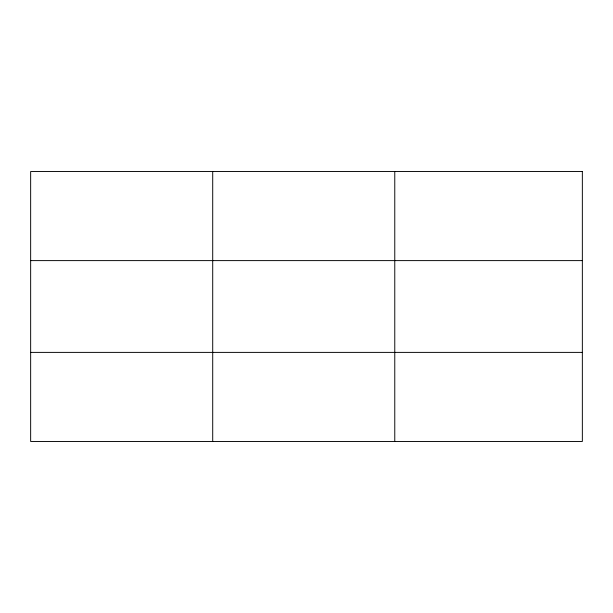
<?xml version="1.0" encoding="UTF-8"?>
<svg xmlns="http://www.w3.org/2000/svg" width="613" height="613" viewBox="0 0 613 613"><rect width="100%" height="100%" fill="white"/><g stroke="black" fill="none" stroke-linecap="round" stroke-linejoin="round"><path stroke-width="0.92" d="M212.711 171.54L212.711 441.46M394.772 171.54L394.772 441.46M30.65 260.609L582.35 260.609M30.65 352.391L582.35 352.391M582.35 171.54L582.35 441.46L30.65 441.46L30.65 171.54L582.35 171.54"/></g></svg>
